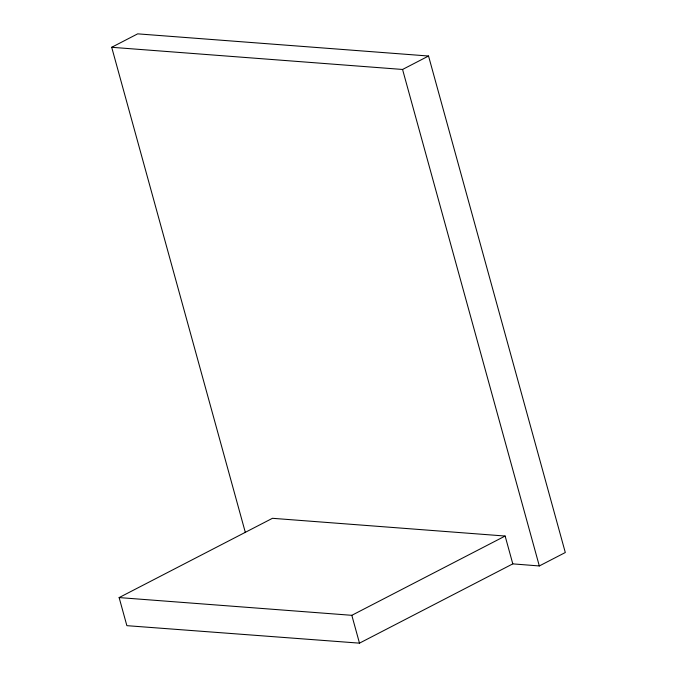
<?xml version="1.0" encoding="UTF-8"?>
<svg xmlns="http://www.w3.org/2000/svg" width="677" height="677" viewBox="0 0 677 677"><rect width="100%" height="100%" fill="white"/><g stroke="black" fill="none" stroke-linecap="round" stroke-linejoin="round"><path stroke-width="1.02" d="M245.37 532.571L111.697 47.288L137.685 33.85L428.541 56.022L565.303 552.525L539.315 565.955L512.802 563.873L359.487 643.15L126.87 625.666L119.127 597.579L272.45 518.303L505.135 536.04L512.802 563.873M111.697 47.288L402.561 69.46L428.541 56.022M119.127 597.579L351.82 615.317L505.135 536.04M402.561 69.46L539.315 565.955M351.82 615.317L359.487 643.15"/></g></svg>
